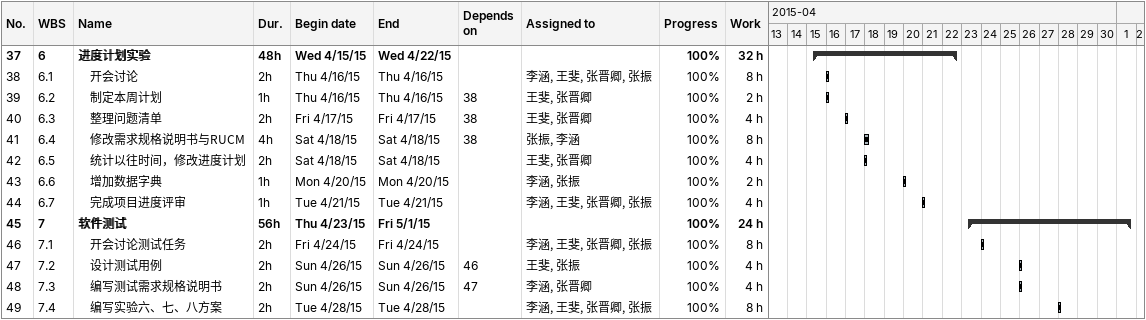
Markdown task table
| ID | WBS | Task | Duration | Start | Finish | Predecessors | Resources | % complete | Work (h) |
|---|---|---|---|---|---|---|---|---|---|
| 37 | 6 | **进度计划实验** | 48h | 2015-04-15 | 2015-04-22 |  |  | 100 | 32 |
| 38 | 6.1 | 开会讨论 | 2h | 2015-04-16 | 2015-04-16 |  | 李涵, 王斐, 张晋卿, 张振 | 100 | 8 |
| 39 | 6.2 | 制定本周计划 | 1h | 2015-04-16 | 2015-04-16 | 38 | 王斐, 张晋卿 | 100 | 2 |
| 40 | 6.3 | 整理问题清单 | 2h | 2015-04-17 | 2015-04-17 | 38 | 王斐, 张晋卿 | 100 | 4 |
| 41 | 6.4 | 修改需求规格说明书与RUCM | 4h | 2015-04-18 | 2015-04-18 | 38 | 张振, 李涵 | 100 | 8 |
| 42 | 6.5 | 统计以往时间，修改进度计划 | 2h | 2015-04-18 | 2015-04-18 |  | 王斐, 张晋卿 | 100 | 4 |
| 43 | 6.6 | 增加数据字典 | 1h | 2015-04-20 | 2015-04-20 |  | 李涵, 张振 | 100 | 2 |
| 44 | 6.7 | 完成项目进度评审 | 1h | 2015-04-21 | 2015-04-21 |  | 李涵, 王斐, 张晋卿, 张振 | 100 | 4 |
| 45 | 7 | **软件测试** | 56h | 2015-04-23 | 2015-05-01 |  |  | 100 | 24 |
| 46 | 7.1 | 开会讨论测试任务 | 2h | 2015-04-24 | 2015-04-24 |  | 李涵, 王斐, 张晋卿, 张振 | 100 | 8 |
| 47 | 7.2 | 设计测试用例 | 2h | 2015-04-26 | 2015-04-26 | 46 | 王斐, 张振 | 100 | 4 |
| 48 | 7.3 | 编写测试需求规格说明书 | 2h | 2015-04-26 | 2015-04-26 | 47 | 李涵, 张晋卿 | 100 | 4 |
| 49 | 7.4 | 编写实验六、七、八方案 | 2h | 2015-04-28 | 2015-04-28 |  | 李涵, 王斐, 张晋卿, 张振 | 100 | 8 |
